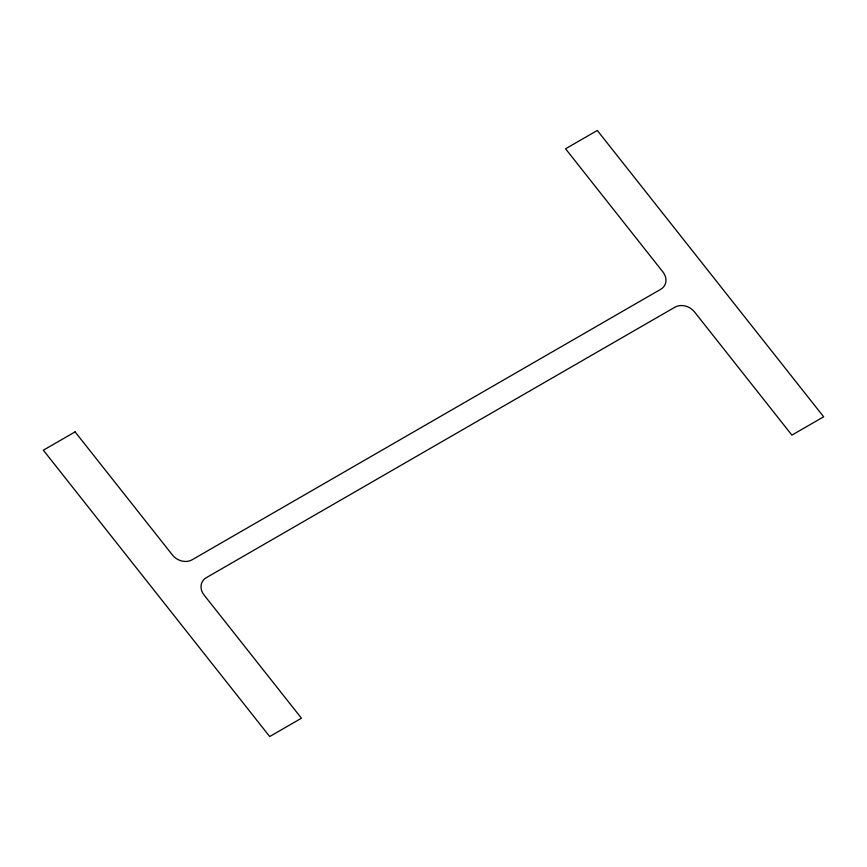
<?xml version="1.0" encoding="UTF-8"?>
<svg xmlns="http://www.w3.org/2000/svg" width="867" height="867" viewBox="0 0 867 867"><rect width="100%" height="100%" fill="white"/><g stroke="black" fill="none" stroke-linecap="round" stroke-linejoin="round"><path stroke-width="1.3" d="M75.104 431.874L43.35 450.201L269.691 736.538L301.445 718.212L204.092 595.055A14.522 12.051 29.9 0 1 206.227 577.725L674.927 307.189A14.522 12.051 29.9 0 1 694.543 311.968L791.896 435.126L823.65 416.799L597.309 130.462L565.555 148.788L662.908 271.945A14.522 12.051 29.9 0 1 660.773 289.275L192.073 559.811A14.522 12.051 29.9 0 1 172.457 555.032L75.104 431.874"/></g></svg>
